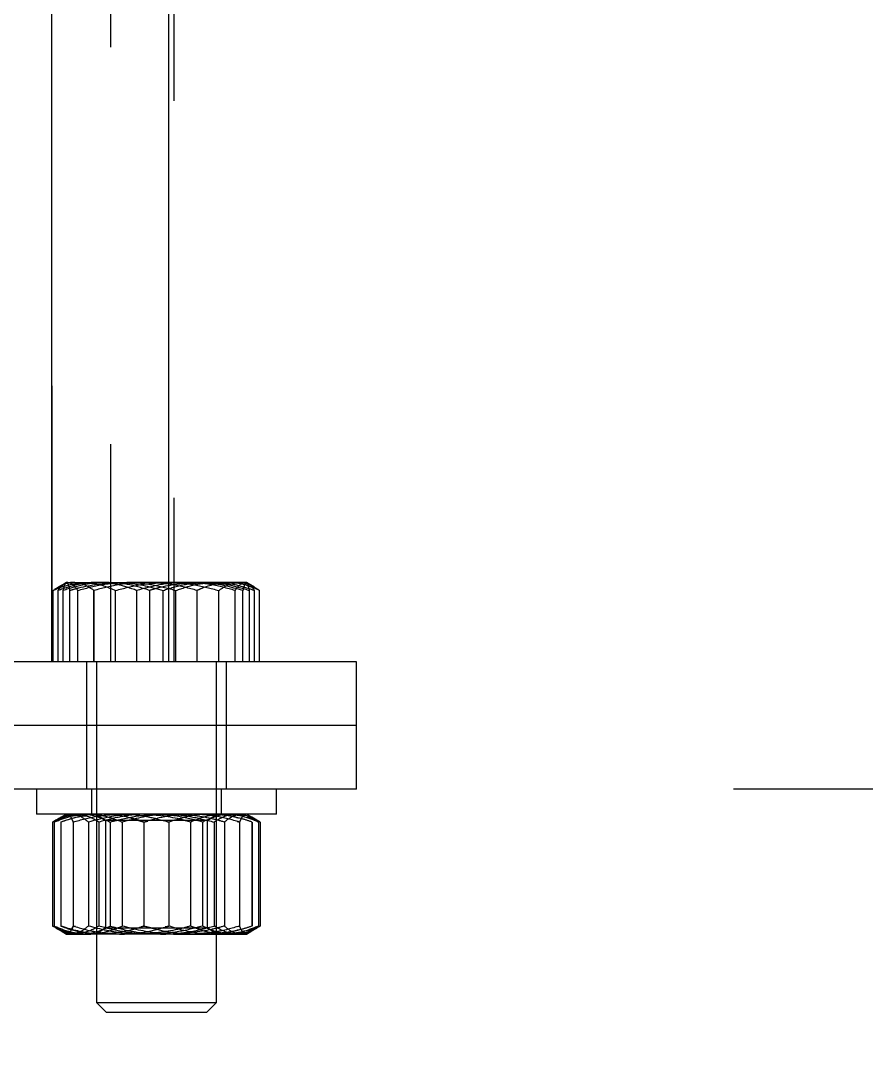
# Model space of a CAD drawing. Header units: metres. Extents: x 0 to 21025, y 0 to 14850.
# Drawn here: x 5670 to 5754.5, y 11658.7 to 11763.1 of the extents above; entities that cross this region are included whole.
import ezdxf

# ---------------------------------------------------------------- set-up
doc = ezdxf.new("R2010")
doc.units = ezdxf.units.M
doc.header["$LTSCALE"] = 25
doc.linetypes.add('HIDDEN2', pattern=[4.7625, 3.175, -1.5875])
doc.linetypes.add('PHANTOM', pattern=[63.5, 31.75, -6.35, 6.35, -6.35, 6.35, -6.35])
for name, color, linetype in [('SDM', 7, 'Continuous'), ('SRE', 2, 'PHANTOM'), ('ST1', 7, 'HIDDEN2')]:
    doc.layers.add(name, color=color, linetype=linetype)

msp = doc.modelspace()

# ---------------------------------------------------------------- linework, layer by layer
at = {"layer": 'SDM'}
msp.add_open_spline([(6342.947, 12072.612), (6370.824, 12008.185), (6425.575, 11881.645), (6279.451, 11724.919), (6391.933, 11517.786), (6497.779, 11315.531), (6429.256, 11042.781), (6228.992, 10945.994), (6179.445, 10677.114), (6234.975, 10423.292), (5819.763, 10452.944), (5801.829, 10254.069), (5679.278, 10281.17), (5624.517, 10310.822), (5624.517, 10310.822), (5624.517, 10310.822), (5624.517, 10310.822)], degree=3, knots=[0, 0, 0, 0, 194.8016966, 382.6043688, 521.2440901, 840.4428545, 1067.4873269, 1275.0095041, 1433.7150345, 1897.5843438, 2137.4878666, 2259.0892989, 2419.6491899, 2419.6491899, 2419.6491899, 2419.6492144, 2419.6492144, 2419.6492144, 2419.6492144], dxfattribs=at)
at = {"layer": 'SRE'}
msp.add_circle((5856.441, 11635.144), 256.394, dxfattribs=at)
at = {"layer": 'ST1'}
for p, q in [((5673.077, 13036.331), (5673.077, 11699.031)), ((5678.927, 13030.481), (5678.927, 11699.031)), ((5684.777, 11699.031), (5684.777, 12979.181)), ((5673.077, 11699.031), (5673.077, 12361.331)), ((5685.277, 12072.612), (5685.277, 11699.031)), ((5674.362, 11706.886), (5673.725, 11706.518)), ((5674.527, 11706.981), (5674.362, 11706.886)), ((5674.688, 11706.981), (5674.527, 11706.981)), ((5674.688, 11706.981), (5680.576, 11706.981)), ((5689.415, 11706.981), (5680.576, 11706.981)), ((5692.527, 11706.981), (5689.415, 11706.981)), ((5692.691, 11706.886), (5692.527, 11706.981)), ((5693.329, 11706.518), (5692.691, 11706.886)), ((5673.209, 11699.031), (5673.209, 11706.177)), ((5673.21, 11699.031), (5673.21, 11706.177)), ((5673.709, 11699.031), (5673.709, 11706.177)), ((5674.213, 11699.031), (5674.213, 11706.177)), ((5674.877, 11699.031), (5674.877, 11706.177)), ((5675.667, 11699.031), (5675.667, 11706.177)), ((5677.287, 11699.031), (5677.287, 11706.177)), ((5677.291, 11699.031), (5677.291, 11706.177)), ((5679.444, 11699.031), (5679.444, 11706.177)), ((5679.45, 11699.031), (5679.45, 11706.177)), ((5681.568, 11699.031), (5681.568, 11706.177)), ((5682.862, 11699.031), (5682.862, 11706.177)), ((5684.191, 11699.031), (5684.191, 11706.177)), ((5685.485, 11699.031), (5685.485, 11706.177)), ((5687.604, 11699.031), (5687.604, 11706.177)), ((5687.609, 11699.031), (5687.609, 11706.177)), ((5689.762, 11699.031), (5689.762, 11706.177)), ((5689.767, 11699.031), (5689.767, 11706.177)), ((5691.386, 11699.031), (5691.386, 11706.177)), ((5692.176, 11699.031), (5692.176, 11706.177)), ((5692.84, 11699.031), (5692.84, 11706.177)), ((5693.345, 11699.031), (5693.345, 11706.177)), ((5693.844, 11699.031), (5693.844, 11706.177)), ((5693.844, 11699.031), (5693.844, 11706.177)), ((5703.527, 11699.031), (5624.517, 11699.031)), ((5676.527, 11699.031), (5676.527, 11692.681)), ((5677.527, 11699.031), (5677.527, 11664.995)), ((5689.527, 11664.995), (5689.527, 11699.031)), ((5690.527, 11692.681), (5690.527, 11699.031)), ((5703.527, 11692.681), (5703.527, 11699.031)), ((5703.527, 11692.681), (5624.517, 11692.681)), ((5676.527, 11692.681), (5676.527, 11686.331)), ((5690.527, 11686.331), (5690.527, 11692.681)), ((5703.527, 11686.331), (5703.527, 11692.681)), ((5703.527, 11686.331), (5624.517, 11686.331)), ((5671.527, 11686.331), (5671.527, 11683.831)), ((5677.027, 11686.331), (5677.027, 11683.831)), ((5690.027, 11683.831), (5690.027, 11686.331)), ((5695.527, 11683.831), (5695.527, 11686.331)), ((5820.589, 11686.331), (5703.527, 11686.331)), ((5671.742, 11683.831), (5671.527, 11683.831)), ((5695.527, 11683.831), (5671.742, 11683.831)), ((5674.527, 11683.831), (5673.993, 11683.523)), ((5677.527, 11683.831), (5677.527, 11683.806)), ((5689.527, 11683.806), (5689.527, 11683.831)), ((5692.321, 11683.635), (5691.017, 11683.831)), ((5693.061, 11683.523), (5692.527, 11683.831)), ((5673.156, 11683.027), (5673.156, 11672.635)), ((5674, 11683.51), (5673.321, 11683.027)), ((5673.321, 11683.027), (5673.321, 11672.635)), ((5673.993, 11683.523), (5673.484, 11683.229)), ((5673.967, 11683.027), (5673.967, 11672.635)), ((5673.97, 11683.027), (5673.97, 11672.635)), ((5675.213, 11683.027), (5675.213, 11672.635)), ((5675.45, 11683.087), (5675.216, 11683.027)), ((5675.216, 11683.027), (5675.216, 11672.635)), ((5676.728, 11683.027), (5676.728, 11672.635)), ((5684.657, 11683.806), (5677.527, 11683.806)), ((5677.527, 11683.806), (5678.427, 11683.176)), ((5677.766, 11683.027), (5677.766, 11672.635)), ((5688.627, 11683.176), (5678.427, 11683.176)), ((5678.427, 11683.176), (5678.427, 11672.461)), ((5678.916, 11683.027), (5678.916, 11672.635)), ((5680.12, 11683.027), (5680.12, 11672.635)), ((5680.972, 11683.407), (5682.278, 11683.027)), ((5682.278, 11683.027), (5682.659, 11683.122)), ((5682.278, 11683.027), (5682.278, 11672.635)), ((5682.284, 11683.027), (5682.284, 11672.635)), ((5684.776, 11683.027), (5684.395, 11683.122)), ((5689.527, 11683.806), (5684.657, 11683.806)), ((5684.77, 11683.027), (5684.77, 11672.635)), ((5684.776, 11683.027), (5684.776, 11672.635)), ((5686.934, 11683.027), (5686.934, 11672.635)), ((5688.137, 11683.027), (5688.137, 11672.635)), ((5688.627, 11683.176), (5689.527, 11683.806)), ((5688.627, 11672.461), (5688.627, 11683.176)), ((5689.287, 11683.027), (5689.287, 11672.635)), ((5690.326, 11683.027), (5690.326, 11672.635)), ((5691.603, 11683.087), (5691.837, 11683.027)), ((5691.859, 11683.063), (5691.837, 11683.027)), ((5691.837, 11683.027), (5691.837, 11672.635)), ((5691.84, 11683.027), (5691.84, 11672.635)), ((5693.898, 11683.027), (5692.623, 11683.554)), ((5693.053, 11683.51), (5693.733, 11683.027)), ((5693.569, 11683.229), (5693.061, 11683.523)), ((5693.084, 11683.027), (5693.084, 11672.635)), ((5693.086, 11683.027), (5693.086, 11672.635)), ((5693.733, 11683.027), (5693.733, 11672.635)), ((5693.898, 11683.027), (5693.898, 11672.635)), ((5673.484, 11672.433), (5673.993, 11672.139)), ((5675.45, 11672.576), (5675.216, 11672.635)), ((5678.427, 11672.461), (5677.527, 11671.831)), ((5678.427, 11672.461), (5684.488, 11672.461)), ((5680.972, 11672.255), (5682.278, 11672.635)), ((5682.278, 11672.635), (5682.659, 11672.54)), ((5684.776, 11672.635), (5684.395, 11672.54)), ((5684.488, 11672.461), (5688.627, 11672.461)), ((5689.527, 11671.831), (5688.627, 11672.461)), ((5691.603, 11672.576), (5691.837, 11672.635)), ((5691.859, 11672.6), (5691.837, 11672.635)), ((5693.898, 11672.635), (5692.623, 11672.108)), ((5693.061, 11672.139), (5693.569, 11672.433)), ((5673.993, 11672.139), (5674.527, 11671.831)), ((5674.527, 11671.831), (5676.72, 11671.831)), ((5685.223, 11671.831), (5676.72, 11671.831)), ((5685.223, 11671.831), (5692.029, 11671.831)), ((5692.321, 11672.027), (5691.017, 11671.831)), ((5692.029, 11671.831), (5692.527, 11671.831)), ((5692.59, 11671.958), (5692.461, 11671.831)), ((5692.527, 11671.831), (5693.061, 11672.139)), ((5677.527, 11664.995), (5689.527, 11664.995)), ((5677.527, 11664.995), (5678.491, 11664.031)), ((5678.491, 11664.031), (5688.563, 11664.031)), ((5688.563, 11664.031), (5689.527, 11664.995))]:
    msp.add_line(p, q, dxfattribs=at)
for points, knots in [([(5673.209, 11706.177), (5673.408, 11706.271), (5674.423, 11706.746), (5675.478, 11706.876), (5676.327, 11706.981)], [0, 0, 0, 0, 0.1963527, 1, 1, 1, 1]), ([(5675.25, 11706.981), (5675.202, 11706.98), (5674.835, 11706.973), (5674.145, 11706.797), (5673.523, 11706.385), (5673.209, 11706.177)], [0, 0, 0, 0, 0.07009, 0.5307844, 1, 1, 1, 1]), ([(5673.709, 11706.177), (5673.771, 11706.271), (5674.09, 11706.746), (5674.422, 11706.876), (5674.688, 11706.981)], [0, 0, 0, 0, 0.1963527, 1, 1, 1, 1]), ([(5677.638, 11706.981), (5677.545, 11706.98), (5676.84, 11706.973), (5675.51, 11706.797), (5674.313, 11706.385), (5673.709, 11706.177)], [0, 0, 0, 0, 0.07009, 0.5307844, 1, 1, 1, 1]), ([(5674.213, 11706.177), (5674.267, 11706.402), (5674.376, 11706.855), (5674.488, 11706.939), (5674.545, 11706.981)], [0, 0, 0, 0, 0.495458, 1, 1, 1, 1]), ([(5678.538, 11706.981), (5678.435, 11706.98), (5677.659, 11706.973), (5676.195, 11706.797), (5674.878, 11706.385), (5674.213, 11706.177)], [0, 0, 0, 0, 0.07009, 0.5307844, 1, 1, 1, 1]), ([(5674.545, 11706.981), (5674.553, 11706.98), (5674.613, 11706.973), (5674.725, 11706.797), (5674.826, 11706.385), (5674.877, 11706.177)], [0, 0, 0, 0, 0.07009, 0.5307844, 1, 1, 1, 1]), ([(5674.688, 11706.981), (5674.761, 11706.973), (5675.092, 11706.937), (5675.415, 11706.51), (5675.667, 11706.177)], [0, 0, 0, 0, 0.2203639, 1, 1, 1, 1]), ([(5674.877, 11706.177), (5675.175, 11706.271), (5676.691, 11706.746), (5678.267, 11706.876), (5679.534, 11706.981)], [0, 0, 0, 0, 0.1963527, 1, 1, 1, 1]), ([(5677.291, 11706.177), (5676.96, 11706.402), (5676.291, 11706.855), (5675.599, 11706.939), (5675.25, 11706.981)], [0, 0, 0, 0, 0.495458, 1, 1, 1, 1]), ([(5675.667, 11706.177), (5676.464, 11706.402), (5678.073, 11706.855), (5679.737, 11706.939), (5680.576, 11706.981)], [0, 0, 0, 0, 0.495458, 1, 1, 1, 1]), ([(5676.327, 11706.981), (5676.559, 11706.973), (5677.614, 11706.937), (5678.642, 11706.51), (5679.444, 11706.177)], [0, 0, 0, 0, 0.2203639, 1, 1, 1, 1]), ([(5682.45, 11706.981), (5682.328, 11706.98), (5681.402, 11706.973), (5679.656, 11706.797), (5678.084, 11706.385), (5677.291, 11706.177)], [0, 0, 0, 0, 0.07009, 0.5307844, 1, 1, 1, 1]), ([(5681.568, 11706.177), (5680.93, 11706.402), (5679.642, 11706.855), (5678.31, 11706.939), (5677.638, 11706.981)], [0, 0, 0, 0, 0.495458, 1, 1, 1, 1]), ([(5682.862, 11706.177), (5682.16, 11706.402), (5680.743, 11706.855), (5679.277, 11706.939), (5678.538, 11706.981)], [0, 0, 0, 0, 0.495458, 1, 1, 1, 1]), ([(5679.444, 11706.177), (5680.282, 11706.402), (5681.973, 11706.855), (5683.721, 11706.939), (5684.603, 11706.981)], [0, 0, 0, 0, 0.495458, 1, 1, 1, 1]), ([(5679.534, 11706.981), (5679.881, 11706.973), (5681.457, 11706.937), (5682.993, 11706.51), (5684.191, 11706.177)], [0, 0, 0, 0, 0.2203639, 1, 1, 1, 1]), ([(5680.576, 11706.981), (5680.693, 11706.98), (5681.574, 11706.973), (5683.235, 11706.797), (5684.731, 11706.385), (5685.485, 11706.177)], [0, 0, 0, 0, 0.07009, 0.5307844, 1, 1, 1, 1]), ([(5686.477, 11706.981), (5686.361, 11706.98), (5685.48, 11706.973), (5683.818, 11706.797), (5682.323, 11706.385), (5681.568, 11706.177)], [0, 0, 0, 0, 0.07009, 0.5307844, 1, 1, 1, 1]), ([(5687.609, 11706.177), (5686.771, 11706.402), (5685.08, 11706.855), (5683.332, 11706.939), (5682.45, 11706.981)], [0, 0, 0, 0, 0.495458, 1, 1, 1, 1]), ([(5687.519, 11706.981), (5686.252, 11706.876), (5684.676, 11706.746), (5683.16, 11706.271), (5682.862, 11706.177)], [0, 0, 0, 0, 0.8036473, 1, 1, 1, 1]), ([(5684.191, 11706.177), (5684.893, 11706.402), (5686.311, 11706.855), (5687.776, 11706.939), (5688.516, 11706.981)], [0, 0, 0, 0, 0.495458, 1, 1, 1, 1]), ([(5684.603, 11706.981), (5684.725, 11706.98), (5685.651, 11706.973), (5687.397, 11706.797), (5688.969, 11706.385), (5689.762, 11706.177)], [0, 0, 0, 0, 0.07009, 0.5307844, 1, 1, 1, 1]), ([(5685.485, 11706.177), (5686.123, 11706.402), (5687.411, 11706.855), (5688.743, 11706.939), (5689.415, 11706.981)], [0, 0, 0, 0, 0.495458, 1, 1, 1, 1]), ([(5691.386, 11706.177), (5690.589, 11706.402), (5688.98, 11706.855), (5687.316, 11706.939), (5686.477, 11706.981)], [0, 0, 0, 0, 0.495458, 1, 1, 1, 1]), ([(5692.176, 11706.177), (5690.978, 11706.51), (5689.442, 11706.937), (5687.867, 11706.973), (5687.519, 11706.981)], [0, 0, 0, 0, 0.7796361, 1, 1, 1, 1]), ([(5690.727, 11706.981), (5689.878, 11706.876), (5688.823, 11706.746), (5687.808, 11706.271), (5687.609, 11706.177)], [0, 0, 0, 0, 0.8036473, 1, 1, 1, 1]), ([(5688.516, 11706.981), (5688.618, 11706.98), (5689.394, 11706.973), (5690.858, 11706.797), (5692.176, 11706.385), (5692.84, 11706.177)], [0, 0, 0, 0, 0.07009, 0.5307844, 1, 1, 1, 1]), ([(5689.415, 11706.981), (5689.508, 11706.98), (5690.213, 11706.973), (5691.543, 11706.797), (5692.741, 11706.385), (5693.345, 11706.177)], [0, 0, 0, 0, 0.07009, 0.5307844, 1, 1, 1, 1]), ([(5689.762, 11706.177), (5690.094, 11706.402), (5690.763, 11706.855), (5691.454, 11706.939), (5691.803, 11706.981)], [0, 0, 0, 0, 0.495458, 1, 1, 1, 1]), ([(5693.844, 11706.177), (5693.042, 11706.51), (5692.014, 11706.937), (5690.959, 11706.973), (5690.727, 11706.981)], [0, 0, 0, 0, 0.7796361, 1, 1, 1, 1]), ([(5692.365, 11706.981), (5692.099, 11706.876), (5691.767, 11706.746), (5691.449, 11706.271), (5691.386, 11706.177)], [0, 0, 0, 0, 0.8036473, 1, 1, 1, 1]), ([(5691.803, 11706.981), (5691.852, 11706.98), (5692.218, 11706.973), (5692.909, 11706.797), (5693.531, 11706.385), (5693.844, 11706.177)], [0, 0, 0, 0, 0.07009, 0.5307844, 1, 1, 1, 1]), ([(5692.508, 11706.981), (5692.5, 11706.98), (5692.441, 11706.973), (5692.328, 11706.797), (5692.227, 11706.385), (5692.176, 11706.177)], [0, 0, 0, 0, 0.07009, 0.5307844, 1, 1, 1, 1]), ([(5693.345, 11706.177), (5693.093, 11706.51), (5692.77, 11706.937), (5692.438, 11706.973), (5692.365, 11706.981)], [0, 0, 0, 0, 0.7796361, 1, 1, 1, 1]), ([(5692.84, 11706.177), (5692.786, 11706.402), (5692.678, 11706.855), (5692.565, 11706.939), (5692.508, 11706.981)], [0, 0, 0, 0, 0.495458, 1, 1, 1, 1]), ([(5673.156, 11683.027), (5673.623, 11683.252), (5674.568, 11683.705), (5675.544, 11683.789), (5676.036, 11683.831)], [0, 0, 0, 0, 0.49545796, 1, 1, 1, 1]), ([(5675.461, 11683.831), (5675.251, 11683.819), (5674.471, 11683.775), (5673.711, 11683.343), (5673.156, 11683.027)], [0, 0, 0, 0, 0.2686336, 1, 1, 1, 1]), ([(5673.321, 11683.027), (5673.873, 11683.252), (5674.987, 11683.705), (5676.139, 11683.789), (5676.72, 11683.831)], [0, 0, 0, 0, 0.495458, 1, 1, 1, 1]), ([(5678.127, 11683.831), (5677.749, 11683.819), (5676.342, 11683.775), (5674.972, 11683.343), (5673.97, 11683.027)], [0, 0, 0, 0, 0.26863361, 1, 1, 1, 1]), ([(5674.591, 11683.831), (5674.606, 11683.83), (5674.718, 11683.823), (5674.928, 11683.647), (5675.117, 11683.235), (5675.213, 11683.027)], [0, 0, 0, 0, 0.07009, 0.5307844, 1, 1, 1, 1]), ([(5676.728, 11683.027), (5676.451, 11683.252), (5675.892, 11683.705), (5675.315, 11683.789), (5675.024, 11683.831)], [0, 0, 0, 0, 0.495458, 1, 1, 1, 1]), ([(5675.213, 11683.027), (5675.989, 11683.252), (5677.555, 11683.705), (5679.174, 11683.789), (5679.991, 11683.831)], [0, 0, 0, 0, 0.495458, 1, 1, 1, 1]), ([(5677.766, 11683.027), (5677.572, 11683.149), (5676.821, 11683.62), (5676.04, 11683.741), (5675.461, 11683.831)], [0, 0, 0, 0, 0.2575513, 1, 1, 1, 1]), ([(5676.036, 11683.831), (5676.104, 11683.83), (5676.621, 11683.823), (5677.596, 11683.647), (5678.474, 11683.235), (5678.916, 11683.027)], [0, 0, 0, 0, 0.07009, 0.5307844, 1, 1, 1, 1]), ([(5676.72, 11683.831), (5676.801, 11683.83), (5677.411, 11683.823), (5678.561, 11683.647), (5679.597, 11683.235), (5680.12, 11683.027)], [0, 0, 0, 0, 0.07009, 0.5307844, 1, 1, 1, 1]), ([(5681.831, 11683.831), (5681.367, 11683.819), (5679.639, 11683.775), (5677.957, 11683.343), (5676.728, 11683.027)], [0, 0, 0, 0, 0.2686336, 1, 1, 1, 1]), ([(5682.951, 11683.831), (5682.829, 11683.83), (5681.898, 11683.823), (5680.143, 11683.647), (5678.563, 11683.235), (5677.766, 11683.027)], [0, 0, 0, 0, 0.07009, 0.5307844, 1, 1, 1, 1]), ([(5682.284, 11683.027), (5681.935, 11683.149), (5680.58, 11683.62), (5679.172, 11683.741), (5678.127, 11683.831)], [0, 0, 0, 0, 0.25755135, 1, 1, 1, 1]), ([(5678.916, 11683.027), (5679.758, 11683.252), (5681.458, 11683.705), (5683.215, 11683.789), (5684.102, 11683.831)], [0, 0, 0, 0, 0.495458, 1, 1, 1, 1]), ([(5679.991, 11683.831), (5680.105, 11683.83), (5680.962, 11683.823), (5682.58, 11683.647), (5684.035, 11683.235), (5684.77, 11683.027)], [0, 0, 0, 0, 0.07009, 0.5307844, 1, 1, 1, 1]), ([(5685.223, 11683.831), (5684.759, 11683.819), (5683.031, 11683.775), (5681.35, 11683.343), (5680.12, 11683.027)], [0, 0, 0, 0, 0.2686336, 1, 1, 1, 1]), ([(5686.934, 11683.027), (5686.505, 11683.149), (5684.842, 11683.62), (5683.114, 11683.741), (5681.831, 11683.831)], [0, 0, 0, 0, 0.2575513, 1, 1, 1, 1]), ([(5687.062, 11683.831), (5686.949, 11683.83), (5686.091, 11683.823), (5684.474, 11683.647), (5683.018, 11683.235), (5682.284, 11683.027)], [0, 0, 0, 0, 0.07009, 0.5307844, 1, 1, 1, 1]), ([(5688.137, 11683.027), (5687.295, 11683.252), (5685.595, 11683.705), (5683.838, 11683.789), (5682.951, 11683.831)], [0, 0, 0, 0, 0.495458, 1, 1, 1, 1]), ([(5684.102, 11683.831), (5684.225, 11683.83), (5685.156, 11683.823), (5686.911, 11683.647), (5688.49, 11683.235), (5689.287, 11683.027)], [0, 0, 0, 0, 0.07009, 0.5307844, 1, 1, 1, 1]), ([(5688.927, 11683.831), (5688.549, 11683.819), (5687.142, 11683.775), (5685.772, 11683.343), (5684.77, 11683.027)], [0, 0, 0, 0, 0.2686336, 1, 1, 1, 1]), ([(5690.326, 11683.027), (5689.897, 11683.149), (5688.234, 11683.62), (5686.506, 11683.741), (5685.223, 11683.831)], [0, 0, 0, 0, 0.2575513, 1, 1, 1, 1]), ([(5690.333, 11683.831), (5690.253, 11683.83), (5689.642, 11683.823), (5688.492, 11683.647), (5687.456, 11683.235), (5686.934, 11683.027)], [0, 0, 0, 0, 0.07009003, 0.53078443, 1, 1, 1, 1]), ([(5691.84, 11683.027), (5691.064, 11683.252), (5689.498, 11683.705), (5687.879, 11683.789), (5687.062, 11683.831)], [0, 0, 0, 0, 0.495458, 1, 1, 1, 1]), ([(5691.017, 11683.831), (5690.949, 11683.83), (5690.432, 11683.823), (5689.457, 11683.647), (5688.58, 11683.235), (5688.137, 11683.027)], [0, 0, 0, 0, 0.07009, 0.5307844, 1, 1, 1, 1]), ([(5693.084, 11683.027), (5692.735, 11683.149), (5691.38, 11683.62), (5689.972, 11683.741), (5688.927, 11683.831)], [0, 0, 0, 0, 0.2575513, 1, 1, 1, 1]), ([(5691.748, 11683.411), (5691.516, 11683.483), (5690.595, 11683.768), (5689.643, 11683.804), (5688.931, 11683.831)], [0, 0, 0, 0, 0.2517642, 1, 1, 1, 1]), ([(5691.593, 11683.831), (5691.383, 11683.819), (5690.603, 11683.775), (5689.843, 11683.343), (5689.287, 11683.027)], [0, 0, 0, 0, 0.2686336, 1, 1, 1, 1]), ([(5690.326, 11683.027), (5690.602, 11683.252), (5691.161, 11683.705), (5691.738, 11683.789), (5692.029, 11683.831)], [0, 0, 0, 0, 0.495458, 1, 1, 1, 1]), ([(5693.733, 11683.027), (5693.181, 11683.252), (5692.066, 11683.705), (5690.914, 11683.789), (5690.333, 11683.831)], [0, 0, 0, 0, 0.495458, 1, 1, 1, 1]), ([(5693.898, 11683.027), (5693.704, 11683.149), (5692.953, 11683.62), (5692.172, 11683.741), (5691.593, 11683.831)], [0, 0, 0, 0, 0.2575513, 1, 1, 1, 1]), ([(5692.462, 11683.831), (5692.447, 11683.83), (5692.336, 11683.823), (5692.125, 11683.647), (5691.936, 11683.235), (5691.84, 11683.027)], [0, 0, 0, 0, 0.07009, 0.5307844, 1, 1, 1, 1]), ([(5673.967, 11683.027), (5674.64, 11683.269), (5675.51, 11683.582), (5676.41, 11683.657), (5676.614, 11683.674)], [0, 0, 0, 0, 0.7731065, 1, 1, 1, 1]), ([(5675.216, 11683.027), (5675.164, 11683.165), (5675.098, 11683.338), (5675.03, 11683.398), (5675.016, 11683.411)], [0, 0, 0, 0, 0.79057915, 1, 1, 1, 1]), ([(5673.156, 11672.635), (5673.623, 11672.41), (5674.568, 11671.957), (5675.544, 11671.873), (5676.036, 11671.831)], [0, 0, 0, 0, 0.495458, 1, 1, 1, 1]), ([(5675.461, 11671.831), (5675.251, 11671.843), (5674.471, 11671.888), (5673.711, 11672.319), (5673.156, 11672.635)], [0, 0, 0, 0, 0.2686336, 1, 1, 1, 1]), ([(5673.321, 11672.635), (5673.873, 11672.41), (5674.987, 11671.957), (5676.139, 11671.873), (5676.72, 11671.831)], [0, 0, 0, 0, 0.495458, 1, 1, 1, 1]), ([(5675.024, 11671.831), (5674.984, 11671.832), (5674.678, 11671.839), (5674.101, 11672.015), (5673.582, 11672.427), (5673.321, 11672.635)], [0, 0, 0, 0, 0.07009, 0.5307844, 1, 1, 1, 1]), ([(5673.967, 11672.635), (5674.64, 11672.393), (5675.51, 11672.081), (5676.41, 11672.005), (5676.614, 11671.988)], [0, 0, 0, 0, 0.7731065, 1, 1, 1, 1]), ([(5678.127, 11671.831), (5677.749, 11671.843), (5676.342, 11671.888), (5674.972, 11672.319), (5673.97, 11672.635)], [0, 0, 0, 0, 0.2686336, 1, 1, 1, 1]), ([(5674.591, 11671.831), (5674.606, 11671.832), (5674.718, 11671.839), (5674.928, 11672.015), (5675.117, 11672.427), (5675.213, 11672.635)], [0, 0, 0, 0, 0.07009, 0.5307844, 1, 1, 1, 1]), ([(5675.216, 11672.635), (5675.164, 11672.498), (5675.098, 11672.324), (5675.03, 11672.264), (5675.016, 11672.252)], [0, 0, 0, 0, 0.7905792, 1, 1, 1, 1]), ([(5676.728, 11672.635), (5676.451, 11672.41), (5675.892, 11671.957), (5675.315, 11671.873), (5675.024, 11671.831)], [0, 0, 0, 0, 0.495458, 1, 1, 1, 1]), ([(5675.213, 11672.635), (5675.989, 11672.41), (5677.555, 11671.957), (5679.174, 11671.873), (5679.991, 11671.831)], [0, 0, 0, 0, 0.495458, 1, 1, 1, 1]), ([(5677.766, 11672.635), (5677.572, 11672.514), (5676.821, 11672.043), (5676.04, 11671.921), (5675.461, 11671.831)], [0, 0, 0, 0, 0.2575513, 1, 1, 1, 1]), ([(5676.036, 11671.831), (5676.104, 11671.832), (5676.621, 11671.839), (5677.596, 11672.015), (5678.474, 11672.427), (5678.916, 11672.635)], [0, 0, 0, 0, 0.07009, 0.5307844, 1, 1, 1, 1]), ([(5676.72, 11671.831), (5676.801, 11671.832), (5677.411, 11671.839), (5678.561, 11672.015), (5679.597, 11672.427), (5680.12, 11672.635)], [0, 0, 0, 0, 0.07009, 0.5307844, 1, 1, 1, 1]), ([(5681.831, 11671.831), (5681.367, 11671.843), (5679.639, 11671.888), (5677.957, 11672.319), (5676.728, 11672.635)], [0, 0, 0, 0, 0.2686336, 1, 1, 1, 1]), ([(5682.951, 11671.831), (5682.829, 11671.832), (5681.898, 11671.839), (5680.143, 11672.015), (5678.563, 11672.427), (5677.766, 11672.635)], [0, 0, 0, 0, 0.07009, 0.5307844, 1, 1, 1, 1]), ([(5682.284, 11672.635), (5681.935, 11672.514), (5680.58, 11672.043), (5679.172, 11671.921), (5678.127, 11671.831)], [0, 0, 0, 0, 0.25755135, 1, 1, 1, 1]), ([(5678.916, 11672.635), (5679.758, 11672.41), (5681.458, 11671.957), (5683.215, 11671.873), (5684.102, 11671.831)], [0, 0, 0, 0, 0.495458, 1, 1, 1, 1]), ([(5679.991, 11671.831), (5680.105, 11671.832), (5680.962, 11671.839), (5682.58, 11672.015), (5684.035, 11672.427), (5684.77, 11672.635)], [0, 0, 0, 0, 0.07009, 0.5307844, 1, 1, 1, 1]), ([(5685.223, 11671.831), (5684.759, 11671.843), (5683.031, 11671.888), (5681.35, 11672.319), (5680.12, 11672.635)], [0, 0, 0, 0, 0.2686336, 1, 1, 1, 1]), ([(5686.934, 11672.635), (5686.505, 11672.514), (5684.842, 11672.043), (5683.114, 11671.921), (5681.831, 11671.831)], [0, 0, 0, 0, 0.2575513, 1, 1, 1, 1]), ([(5687.062, 11671.831), (5686.949, 11671.832), (5686.091, 11671.839), (5684.474, 11672.015), (5683.018, 11672.427), (5682.284, 11672.635)], [0, 0, 0, 0, 0.07009, 0.5307844, 1, 1, 1, 1]), ([(5688.137, 11672.635), (5687.295, 11672.41), (5685.595, 11671.957), (5683.838, 11671.873), (5682.951, 11671.831)], [0, 0, 0, 0, 0.495458, 1, 1, 1, 1]), ([(5684.102, 11671.831), (5684.225, 11671.832), (5685.156, 11671.839), (5686.911, 11672.015), (5688.49, 11672.427), (5689.287, 11672.635)], [0, 0, 0, 0, 0.07009, 0.5307844, 1, 1, 1, 1]), ([(5688.927, 11671.831), (5688.549, 11671.843), (5687.142, 11671.888), (5685.772, 11672.319), (5684.77, 11672.635)], [0, 0, 0, 0, 0.2686336, 1, 1, 1, 1]), ([(5690.326, 11672.635), (5689.897, 11672.514), (5688.234, 11672.043), (5686.506, 11671.921), (5685.223, 11671.831)], [0, 0, 0, 0, 0.2575513, 1, 1, 1, 1]), ([(5690.333, 11671.831), (5690.253, 11671.832), (5689.642, 11671.839), (5688.492, 11672.015), (5687.456, 11672.427), (5686.934, 11672.635)], [0, 0, 0, 0, 0.07009003, 0.53078443, 1, 1, 1, 1]), ([(5691.84, 11672.635), (5691.064, 11672.41), (5689.498, 11671.957), (5687.879, 11671.873), (5687.062, 11671.831)], [0, 0, 0, 0, 0.495458, 1, 1, 1, 1]), ([(5691.017, 11671.831), (5690.949, 11671.832), (5690.432, 11671.839), (5689.457, 11672.015), (5688.58, 11672.427), (5688.137, 11672.635)], [0, 0, 0, 0, 0.07009, 0.5307844, 1, 1, 1, 1]), ([(5693.084, 11672.635), (5692.735, 11672.514), (5691.38, 11672.043), (5689.972, 11671.921), (5688.927, 11671.831)], [0, 0, 0, 0, 0.2575513, 1, 1, 1, 1]), ([(5691.593, 11671.831), (5691.383, 11671.843), (5690.603, 11671.888), (5689.843, 11672.319), (5689.287, 11672.635)], [0, 0, 0, 0, 0.2686336, 1, 1, 1, 1]), ([(5690.326, 11672.635), (5690.602, 11672.41), (5691.161, 11671.957), (5691.738, 11671.873), (5692.029, 11671.831)], [0, 0, 0, 0, 0.495458, 1, 1, 1, 1]), ([(5693.733, 11672.635), (5693.181, 11672.41), (5692.066, 11671.957), (5690.914, 11671.873), (5690.333, 11671.831)], [0, 0, 0, 0, 0.495458, 1, 1, 1, 1]), ([(5693.898, 11672.635), (5693.704, 11672.514), (5692.953, 11672.043), (5692.172, 11671.921), (5691.593, 11671.831)], [0, 0, 0, 0, 0.2575513, 1, 1, 1, 1]), ([(5692.462, 11671.831), (5692.447, 11671.832), (5692.336, 11671.839), (5692.125, 11672.015), (5691.936, 11672.427), (5691.84, 11672.635)], [0, 0, 0, 0, 0.07009, 0.5307844, 1, 1, 1, 1]), ([(5692.029, 11671.831), (5692.07, 11671.832), (5692.375, 11671.839), (5692.952, 11672.015), (5693.471, 11672.427), (5693.733, 11672.635)], [0, 0, 0, 0, 0.07009, 0.5307844, 1, 1, 1, 1]), ([(5691.748, 11672.252), (5691.516, 11672.18), (5690.595, 11671.894), (5689.643, 11671.858), (5688.931, 11671.831)], [0, 0, 0, 0, 0.2517642, 1, 1, 1, 1])]:
    msp.add_open_spline(points, degree=3, knots=knots, dxfattribs=at)

doc.saveas('drawing.dxf')
